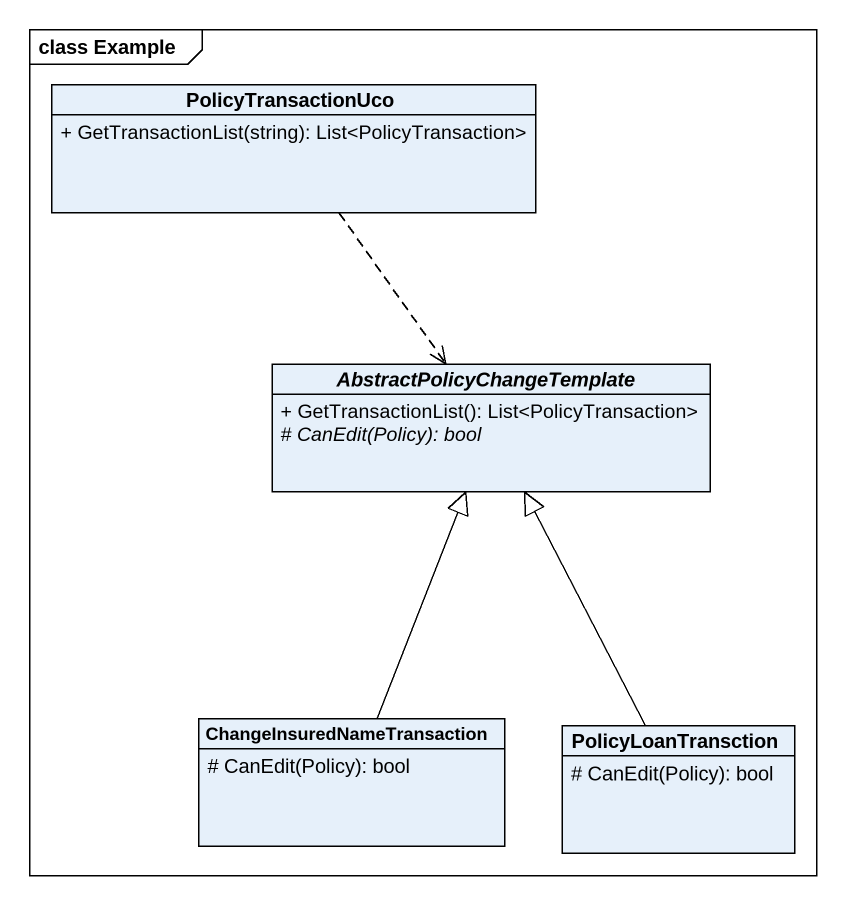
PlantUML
@startuml
mainframe class Example
hide circle
hide empty members
skinparam classAttributeIconSize 0
class PolicyTransactionUco {
  + GetTransactionList(string): List<PolicyTransaction>
}
abstract class AbstractPolicyChangeTemplate {
  + GetTransactionList(): List<PolicyTransaction>
  {abstract} # CanEdit(Policy): bool
}
class ChangeInsuredNameTransaction {
  # CanEdit(Policy): bool
}
class PolicyLoanTransction {
  # CanEdit(Policy): bool
}
PolicyTransactionUco ..> AbstractPolicyChangeTemplate
ChangeInsuredNameTransaction -up-|> AbstractPolicyChangeTemplate
PolicyLoanTransction -up-|> AbstractPolicyChangeTemplate
@enduml
